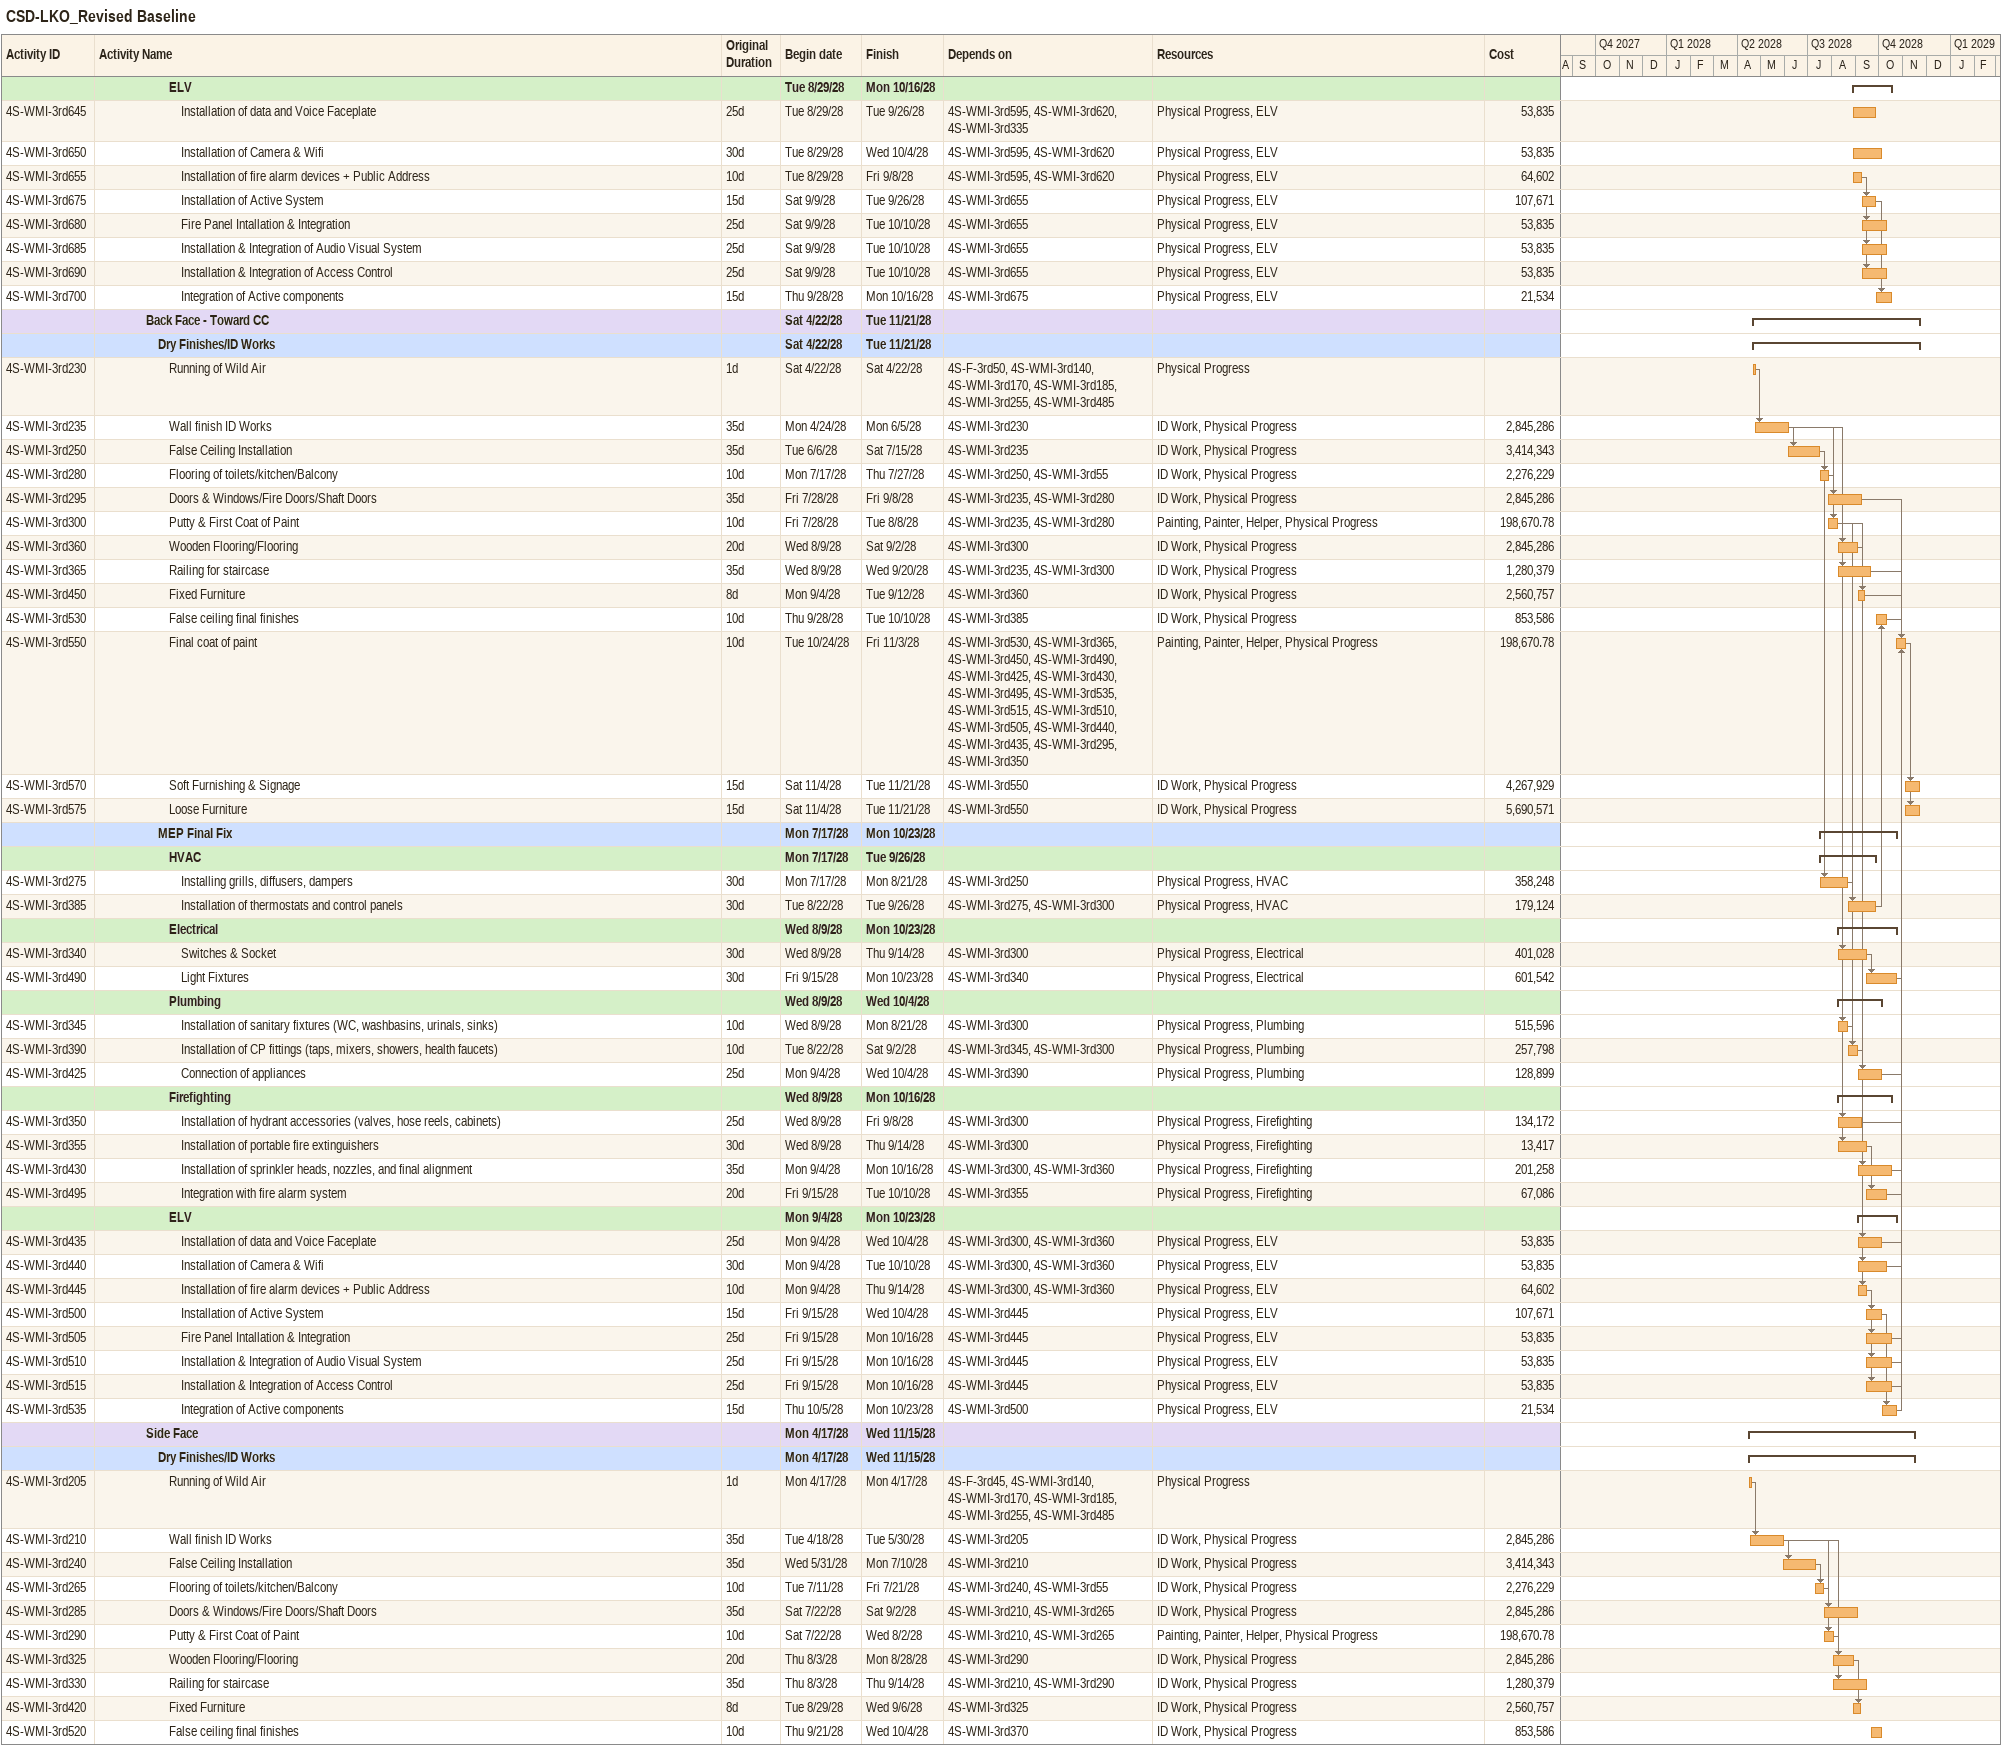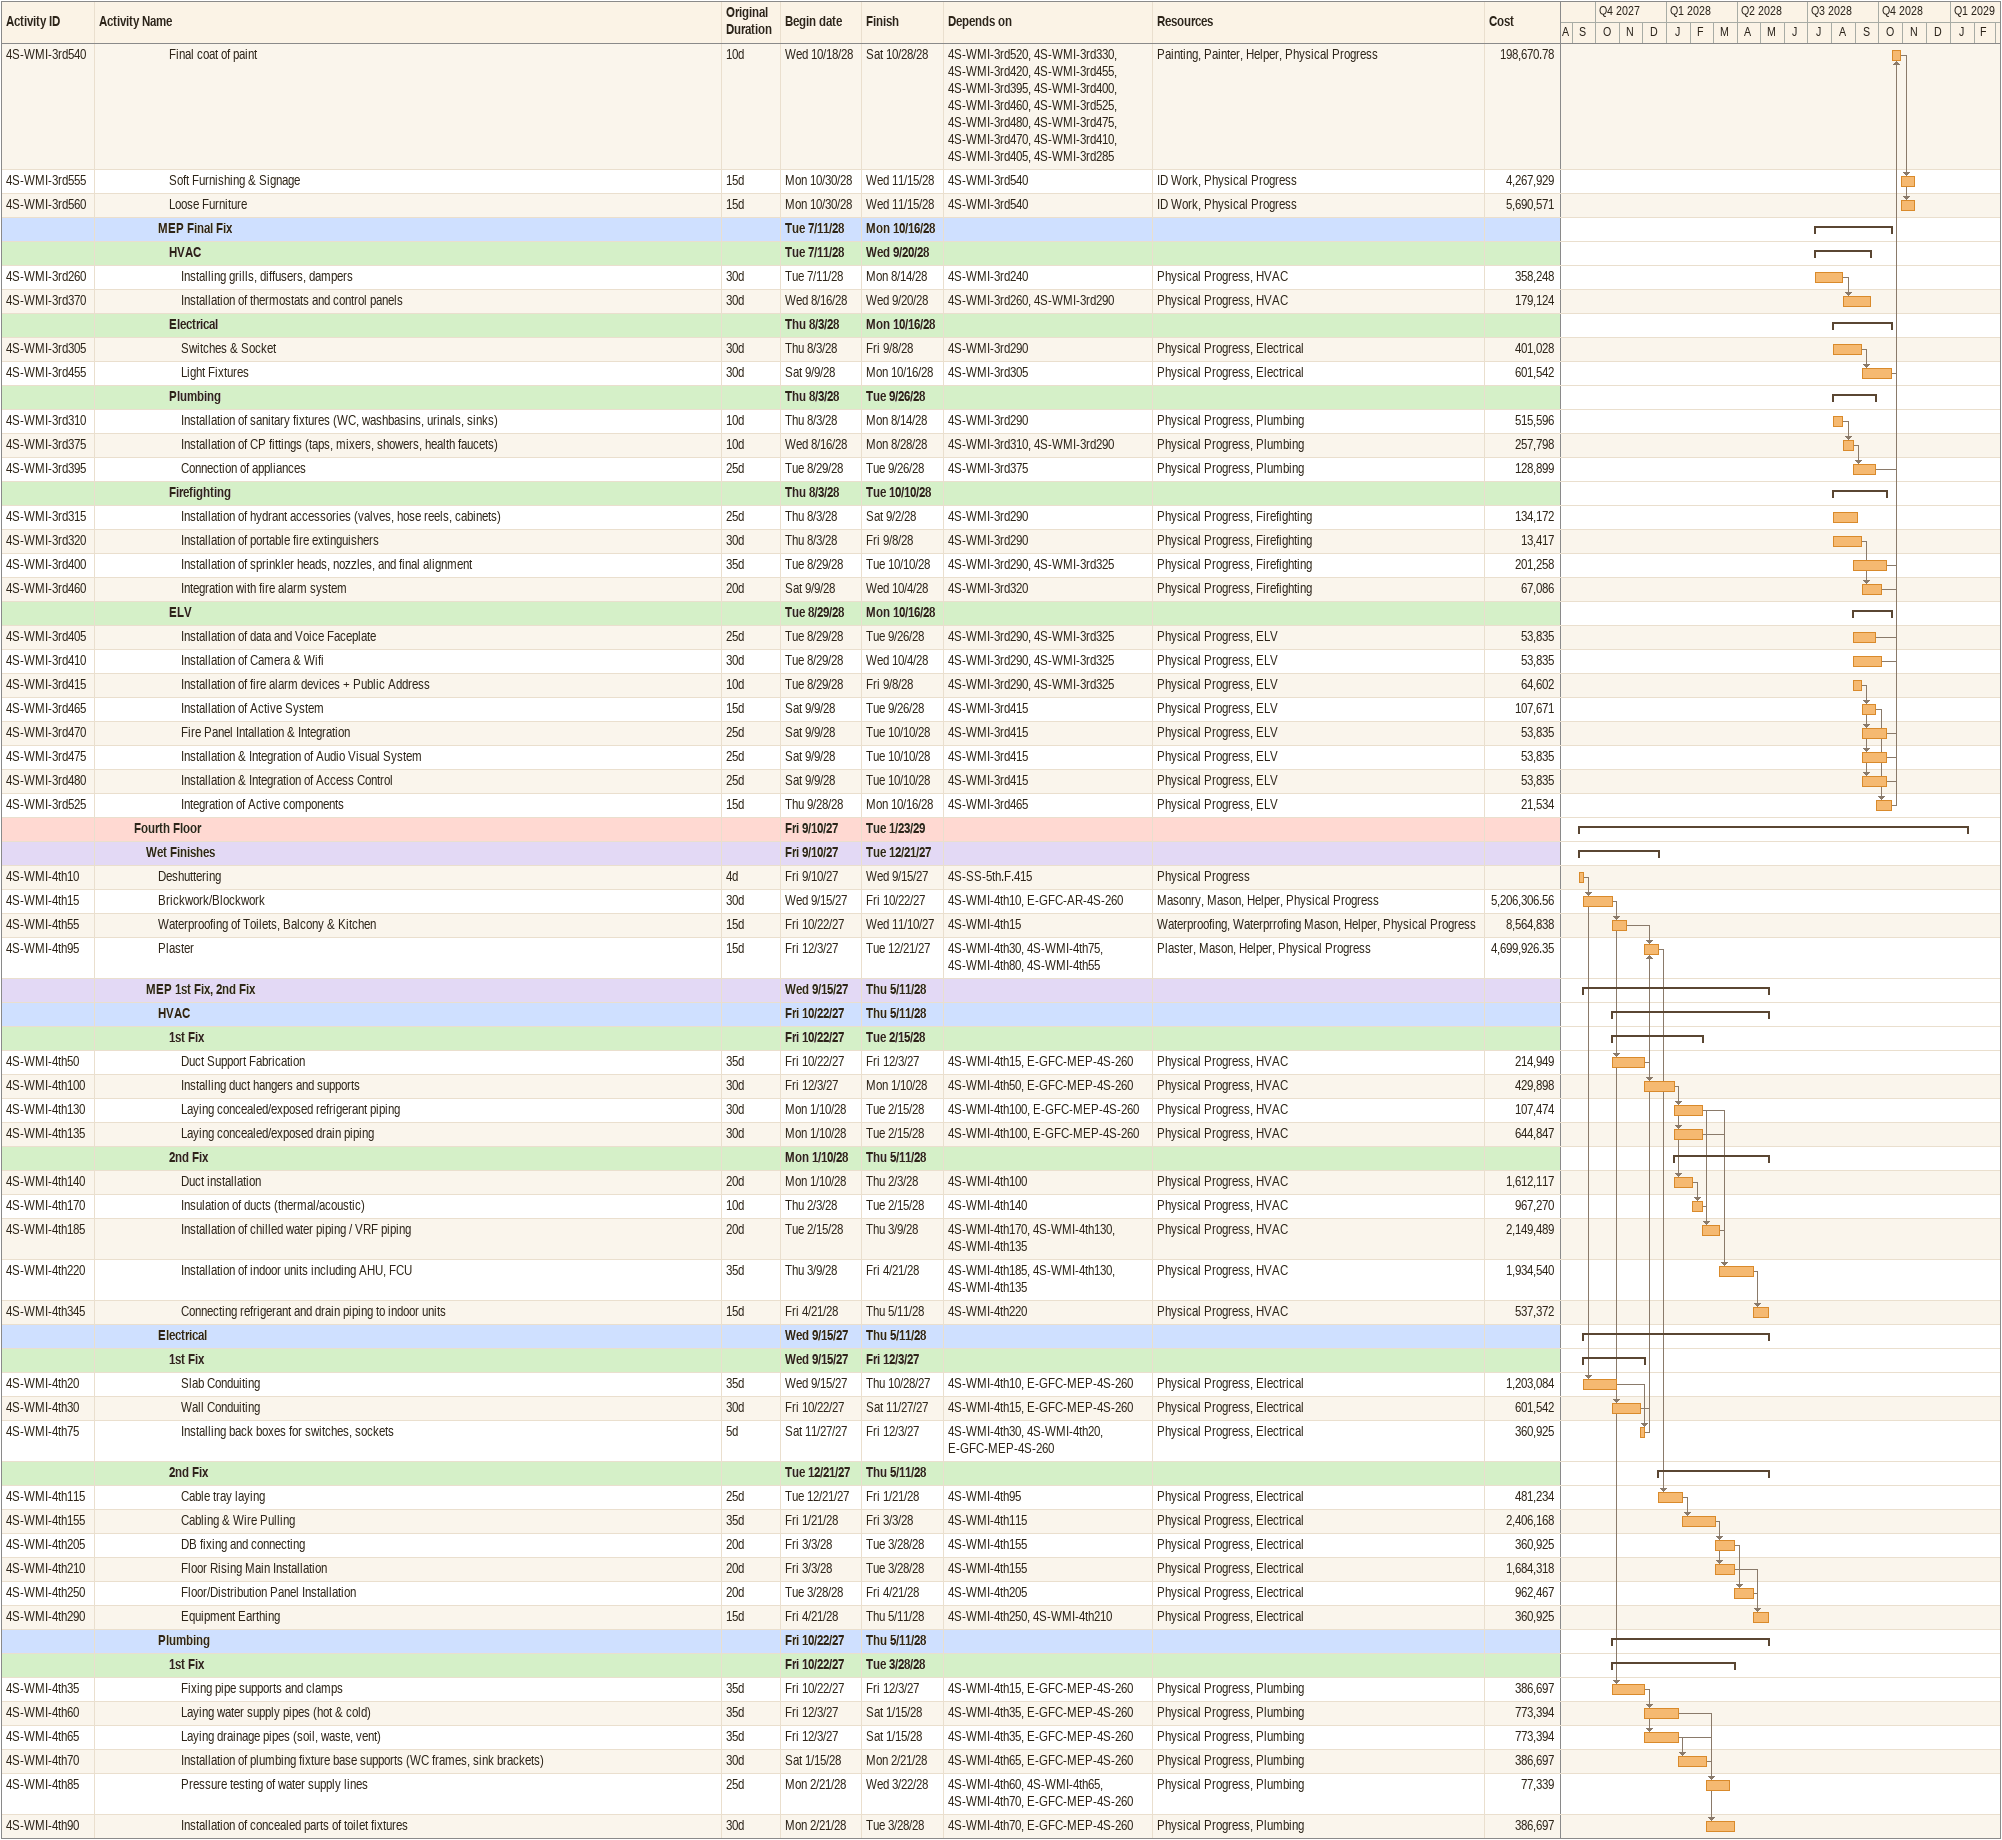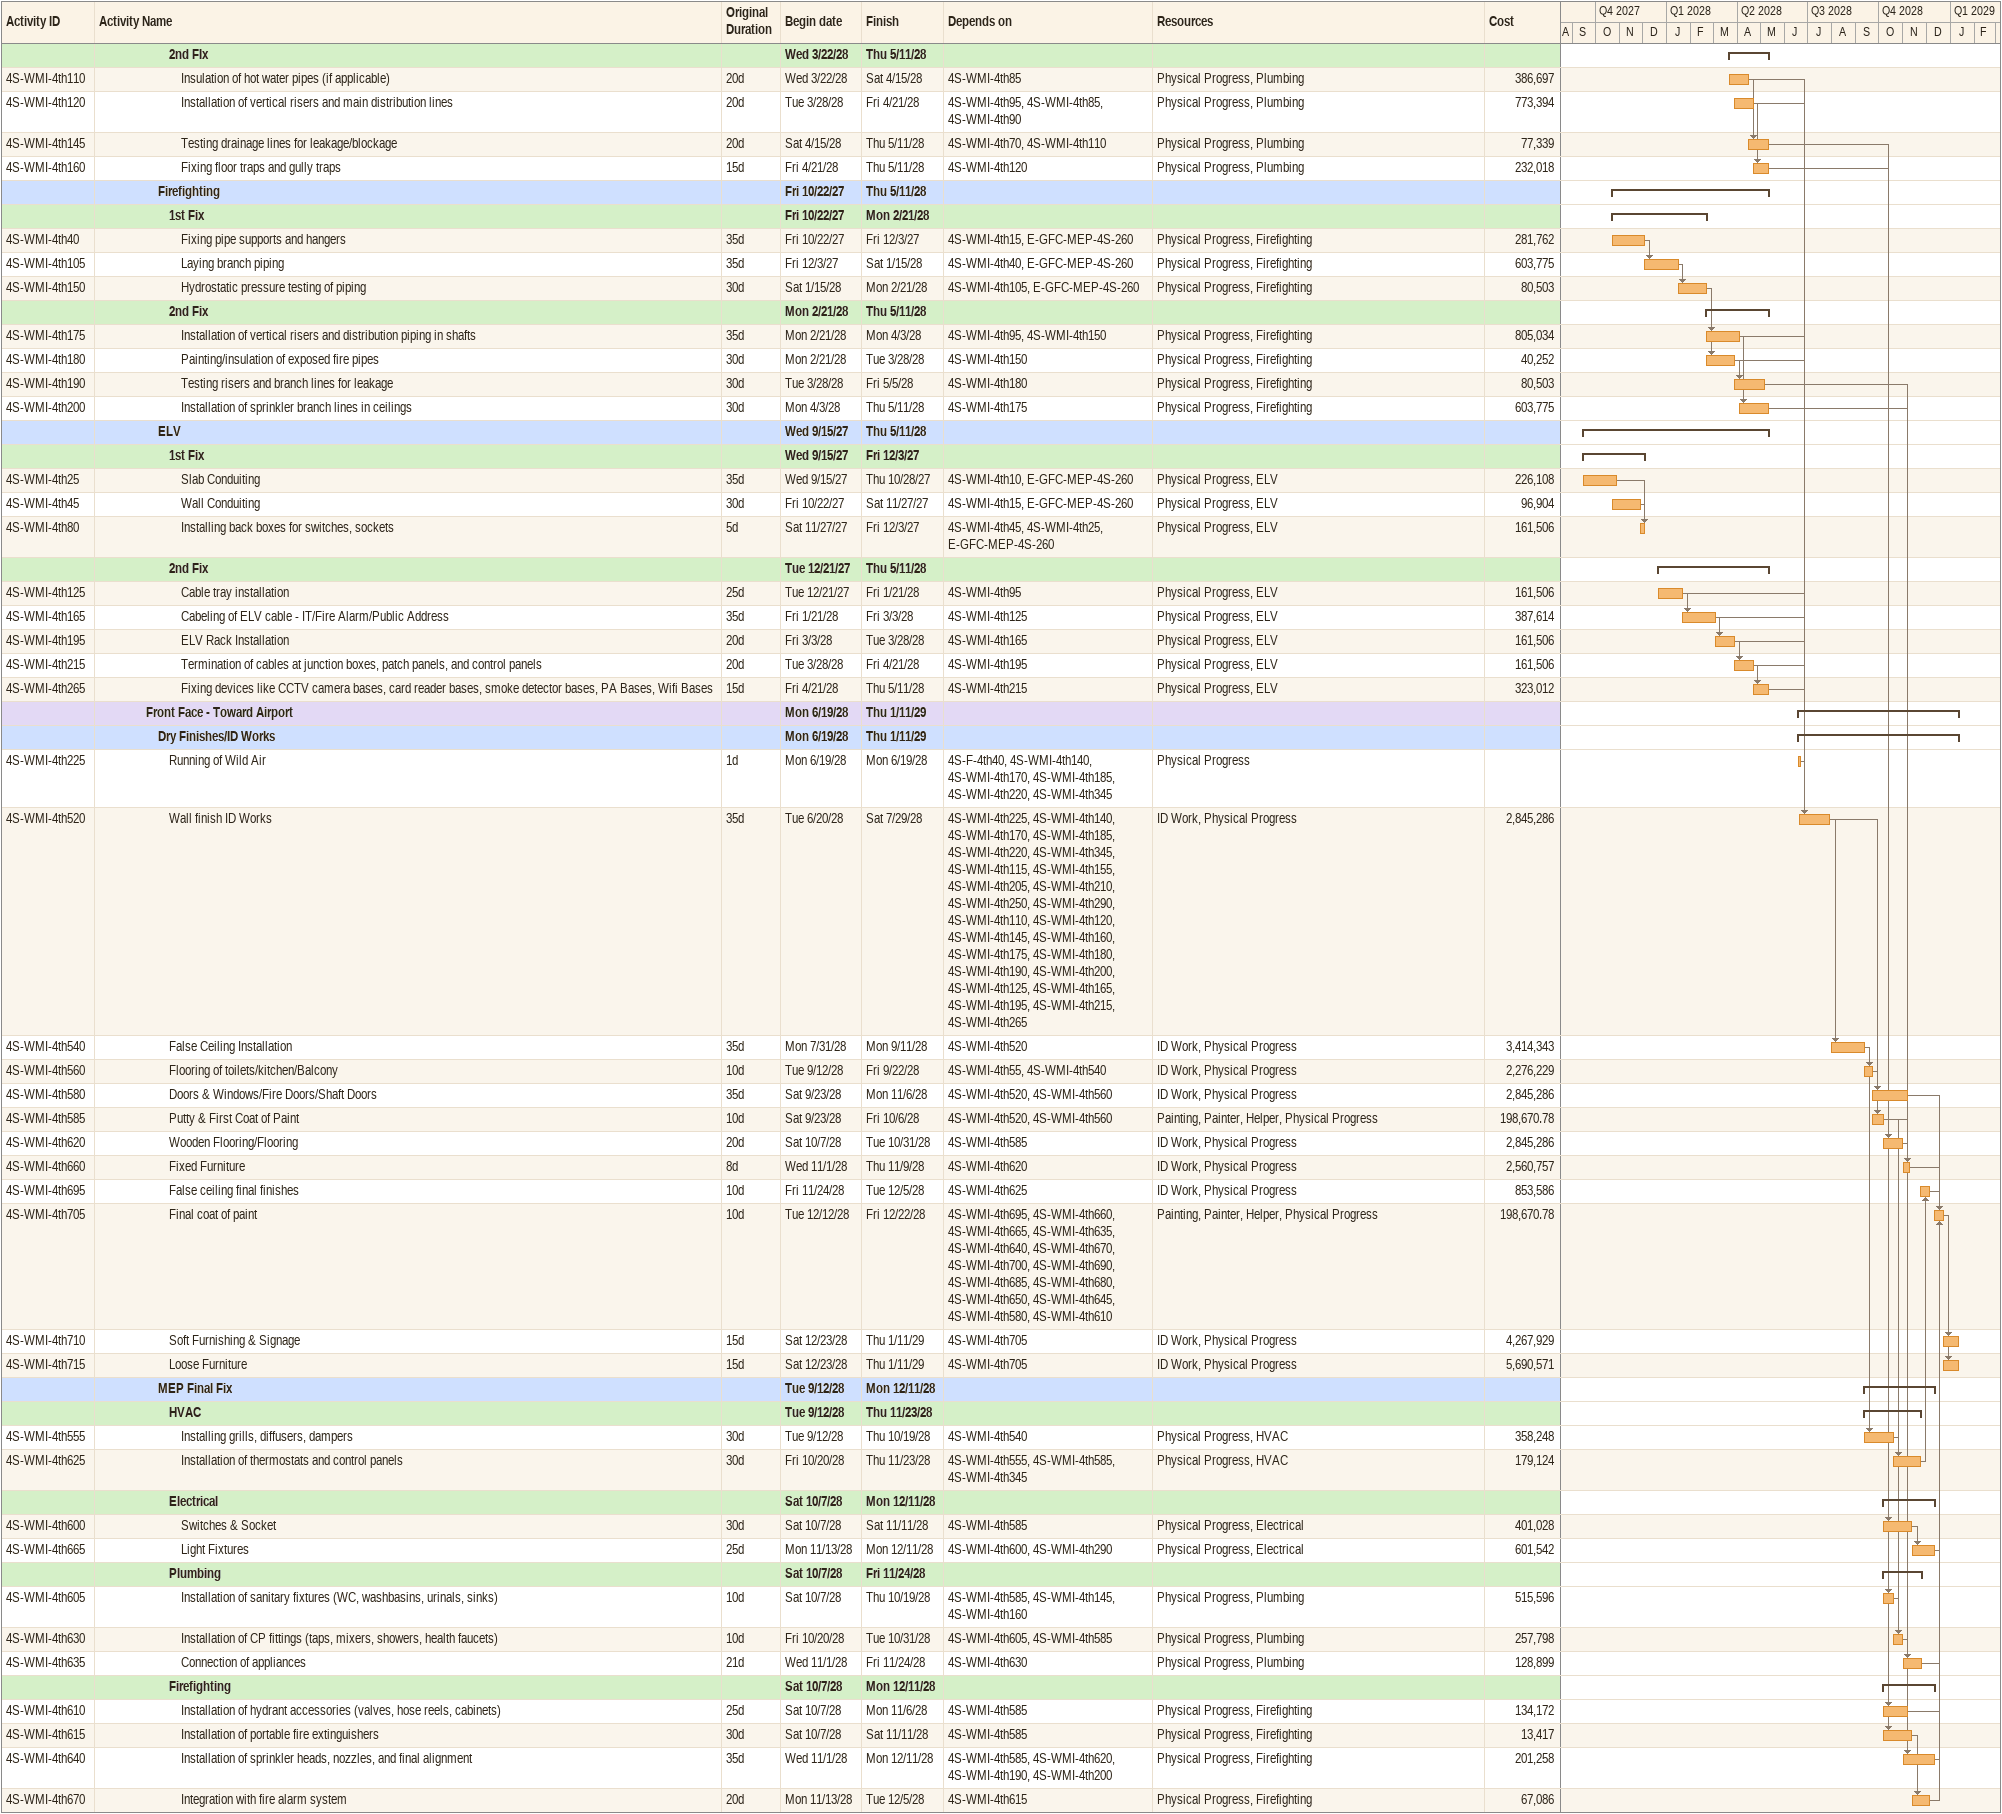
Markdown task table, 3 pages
CSD-LKO_Revised Baseline

| ID | Level | Task | Original duration | Start | Finish | Predecessors | Resources | Cost |
|---|---|---|---|---|---|---|---|---|
|  | 7 | **ELV** |  | 2028-08-29 | 2028-10-16 |  |  |  |
| 4S-WMI-3rd645 | 8 | Installation of data and Voice Faceplate | 25d | 2028-08-29 | 2028-09-26 | 4S-WMI-3rd595, 4S-WMI-3rd620, 4S-WMI-3rd335 | Physical Progress, ELV | 53835 |
| 4S-WMI-3rd650 | 8 | Installation of Camera & Wifi | 30d | 2028-08-29 | 2028-10-04 | 4S-WMI-3rd595, 4S-WMI-3rd620 | Physical Progress, ELV | 53835 |
| 4S-WMI-3rd655 | 8 | Installation of fire alarm devices + Public Address | 10d | 2028-08-29 | 2028-09-08 | 4S-WMI-3rd595, 4S-WMI-3rd620 | Physical Progress, ELV | 64602 |
| 4S-WMI-3rd675 | 8 | Installation of Active System | 15d | 2028-09-09 | 2028-09-26 | 4S-WMI-3rd655 | Physical Progress, ELV | 107671 |
| 4S-WMI-3rd680 | 8 | Fire Panel Intallation & Integration | 25d | 2028-09-09 | 2028-10-10 | 4S-WMI-3rd655 | Physical Progress, ELV | 53835 |
| 4S-WMI-3rd685 | 8 | Installation & Integration of Audio Visual System | 25d | 2028-09-09 | 2028-10-10 | 4S-WMI-3rd655 | Physical Progress, ELV | 53835 |
| 4S-WMI-3rd690 | 8 | Installation & Integration of Access Control | 25d | 2028-09-09 | 2028-10-10 | 4S-WMI-3rd655 | Physical Progress, ELV | 53835 |
| 4S-WMI-3rd700 | 8 | Integration of Active components | 15d | 2028-09-28 | 2028-10-16 | 4S-WMI-3rd675 | Physical Progress, ELV | 21534 |
|  | 5 | **Back Face - Toward CC** |  | 2028-04-22 | 2028-11-21 |  |  |  |
|  | 6 | **Dry Finishes/ID Works** |  | 2028-04-22 | 2028-11-21 |  |  |  |
| 4S-WMI-3rd230 | 7 | Running of Wild Air | 1d | 2028-04-22 | 2028-04-22 | 4S-F-3rd50, 4S-WMI-3rd140, 4S-WMI-3rd170, 4S-WMI-3rd185, 4S-WMI-3rd255, 4S-WMI-3rd485 | Physical Progress |  |
| 4S-WMI-3rd235 | 7 | Wall finish ID Works | 35d | 2028-04-24 | 2028-06-05 | 4S-WMI-3rd230 | ID Work, Physical Progress | 2845286 |
| 4S-WMI-3rd250 | 7 | False Ceiling Installation | 35d | 2028-06-06 | 2028-07-15 | 4S-WMI-3rd235 | ID Work, Physical Progress | 3414343 |
| 4S-WMI-3rd280 | 7 | Flooring of toilets/kitchen/Balcony | 10d | 2028-07-17 | 2028-07-27 | 4S-WMI-3rd250, 4S-WMI-3rd55 | ID Work, Physical Progress | 2276229 |
| 4S-WMI-3rd295 | 7 | Doors & Windows/Fire Doors/Shaft Doors | 35d | 2028-07-28 | 2028-09-08 | 4S-WMI-3rd235, 4S-WMI-3rd280 | ID Work, Physical Progress | 2845286 |
| 4S-WMI-3rd300 | 7 | Putty & First Coat of Paint | 10d | 2028-07-28 | 2028-08-08 | 4S-WMI-3rd235, 4S-WMI-3rd280 | Painting, Painter, Helper, Physical Progress | 198670.78 |
| 4S-WMI-3rd360 | 7 | Wooden Flooring/Flooring | 20d | 2028-08-09 | 2028-09-02 | 4S-WMI-3rd300 | ID Work, Physical Progress | 2845286 |
| 4S-WMI-3rd365 | 7 | Railing for staircase | 35d | 2028-08-09 | 2028-09-20 | 4S-WMI-3rd235, 4S-WMI-3rd300 | ID Work, Physical Progress | 1280379 |
| 4S-WMI-3rd450 | 7 | Fixed Furniture | 8d | 2028-09-04 | 2028-09-12 | 4S-WMI-3rd360 | ID Work, Physical Progress | 2560757 |
| 4S-WMI-3rd530 | 7 | False ceiling final finishes | 10d | 2028-09-28 | 2028-10-10 | 4S-WMI-3rd385 | ID Work, Physical Progress | 853586 |
| 4S-WMI-3rd550 | 7 | Final coat of paint | 10d | 2028-10-24 | 2028-11-03 | 4S-WMI-3rd530, 4S-WMI-3rd365, 4S-WMI-3rd450, 4S-WMI-3rd490, 4S-WMI-3rd425, 4S-WMI-3rd430, 4S-WMI-3rd495, 4S-WMI-3rd535, 4S-WMI-3rd515, 4S-WMI-3rd510, 4S-WMI-3rd505, 4S-WMI-3rd440, 4S-WMI-3rd435, 4S-WMI-3rd295, 4S-WMI-3rd350 | Painting, Painter, Helper, Physical Progress | 198670.78 |
| 4S-WMI-3rd570 | 7 | Soft Furnishing & Signage | 15d | 2028-11-04 | 2028-11-21 | 4S-WMI-3rd550 | ID Work, Physical Progress | 4267929 |
| 4S-WMI-3rd575 | 7 | Loose Furniture | 15d | 2028-11-04 | 2028-11-21 | 4S-WMI-3rd550 | ID Work, Physical Progress | 5690571 |
|  | 6 | **MEP Final Fix** |  | 2028-07-17 | 2028-10-23 |  |  |  |
|  | 7 | **HVAC** |  | 2028-07-17 | 2028-09-26 |  |  |  |
| 4S-WMI-3rd275 | 8 | Installing grills, diffusers, dampers | 30d | 2028-07-17 | 2028-08-21 | 4S-WMI-3rd250 | Physical Progress, HVAC | 358248 |
| 4S-WMI-3rd385 | 8 | Installation of thermostats and control panels | 30d | 2028-08-22 | 2028-09-26 | 4S-WMI-3rd275, 4S-WMI-3rd300 | Physical Progress, HVAC | 179124 |
|  | 7 | **Electrical** |  | 2028-08-09 | 2028-10-23 |  |  |  |
| 4S-WMI-3rd340 | 8 | Switches & Socket | 30d | 2028-08-09 | 2028-09-14 | 4S-WMI-3rd300 | Physical Progress, Electrical | 401028 |
| 4S-WMI-3rd490 | 8 | Light Fixtures | 30d | 2028-09-15 | 2028-10-23 | 4S-WMI-3rd340 | Physical Progress, Electrical | 601542 |
|  | 7 | **Plumbing** |  | 2028-08-09 | 2028-10-04 |  |  |  |
| 4S-WMI-3rd345 | 8 | Installation of sanitary fixtures (WC, washbasins, urinals, sinks) | 10d | 2028-08-09 | 2028-08-21 | 4S-WMI-3rd300 | Physical Progress, Plumbing | 515596 |
| 4S-WMI-3rd390 | 8 | Installation of CP fittings (taps, mixers, showers, health faucets) | 10d | 2028-08-22 | 2028-09-02 | 4S-WMI-3rd345, 4S-WMI-3rd300 | Physical Progress, Plumbing | 257798 |
| 4S-WMI-3rd425 | 8 | Connection of appliances | 25d | 2028-09-04 | 2028-10-04 | 4S-WMI-3rd390 | Physical Progress, Plumbing | 128899 |
|  | 7 | **Firefighting** |  | 2028-08-09 | 2028-10-16 |  |  |  |
| 4S-WMI-3rd350 | 8 | Installation of hydrant accessories (valves, hose reels, cabinets) | 25d | 2028-08-09 | 2028-09-08 | 4S-WMI-3rd300 | Physical Progress, Firefighting | 134172 |
| 4S-WMI-3rd355 | 8 | Installation of portable fire extinguishers | 30d | 2028-08-09 | 2028-09-14 | 4S-WMI-3rd300 | Physical Progress, Firefighting | 13417 |
| 4S-WMI-3rd430 | 8 | Installation of sprinkler heads, nozzles, and final alignment | 35d | 2028-09-04 | 2028-10-16 | 4S-WMI-3rd300, 4S-WMI-3rd360 | Physical Progress, Firefighting | 201258 |
| 4S-WMI-3rd495 | 8 | Integration with fire alarm system | 20d | 2028-09-15 | 2028-10-10 | 4S-WMI-3rd355 | Physical Progress, Firefighting | 67086 |
|  | 7 | **ELV** |  | 2028-09-04 | 2028-10-23 |  |  |  |
| 4S-WMI-3rd435 | 8 | Installation of data and Voice Faceplate | 25d | 2028-09-04 | 2028-10-04 | 4S-WMI-3rd300, 4S-WMI-3rd360 | Physical Progress, ELV | 53835 |
| 4S-WMI-3rd440 | 8 | Installation of Camera & Wifi | 30d | 2028-09-04 | 2028-10-10 | 4S-WMI-3rd300, 4S-WMI-3rd360 | Physical Progress, ELV | 53835 |
| 4S-WMI-3rd445 | 8 | Installation of fire alarm devices + Public Address | 10d | 2028-09-04 | 2028-09-14 | 4S-WMI-3rd300, 4S-WMI-3rd360 | Physical Progress, ELV | 64602 |
| 4S-WMI-3rd500 | 8 | Installation of Active System | 15d | 2028-09-15 | 2028-10-04 | 4S-WMI-3rd445 | Physical Progress, ELV | 107671 |
| 4S-WMI-3rd505 | 8 | Fire Panel Intallation & Integration | 25d | 2028-09-15 | 2028-10-16 | 4S-WMI-3rd445 | Physical Progress, ELV | 53835 |
| 4S-WMI-3rd510 | 8 | Installation & Integration of Audio Visual System | 25d | 2028-09-15 | 2028-10-16 | 4S-WMI-3rd445 | Physical Progress, ELV | 53835 |
| 4S-WMI-3rd515 | 8 | Installation & Integration of Access Control | 25d | 2028-09-15 | 2028-10-16 | 4S-WMI-3rd445 | Physical Progress, ELV | 53835 |
| 4S-WMI-3rd535 | 8 | Integration of Active components | 15d | 2028-10-05 | 2028-10-23 | 4S-WMI-3rd500 | Physical Progress, ELV | 21534 |
|  | 5 | **Side Face** |  | 2028-04-17 | 2028-11-15 |  |  |  |
|  | 6 | **Dry Finishes/ID Works** |  | 2028-04-17 | 2028-11-15 |  |  |  |
| 4S-WMI-3rd205 | 7 | Running of Wild Air | 1d | 2028-04-17 | 2028-04-17 | 4S-F-3rd45, 4S-WMI-3rd140, 4S-WMI-3rd170, 4S-WMI-3rd185, 4S-WMI-3rd255, 4S-WMI-3rd485 | Physical Progress |  |
| 4S-WMI-3rd210 | 7 | Wall finish ID Works | 35d | 2028-04-18 | 2028-05-30 | 4S-WMI-3rd205 | ID Work, Physical Progress | 2845286 |
| 4S-WMI-3rd240 | 7 | False Ceiling Installation | 35d | 2028-05-31 | 2028-07-10 | 4S-WMI-3rd210 | ID Work, Physical Progress | 3414343 |
| 4S-WMI-3rd265 | 7 | Flooring of toilets/kitchen/Balcony | 10d | 2028-07-11 | 2028-07-21 | 4S-WMI-3rd240, 4S-WMI-3rd55 | ID Work, Physical Progress | 2276229 |
| 4S-WMI-3rd285 | 7 | Doors & Windows/Fire Doors/Shaft Doors | 35d | 2028-07-22 | 2028-09-02 | 4S-WMI-3rd210, 4S-WMI-3rd265 | ID Work, Physical Progress | 2845286 |
| 4S-WMI-3rd290 | 7 | Putty & First Coat of Paint | 10d | 2028-07-22 | 2028-08-02 | 4S-WMI-3rd210, 4S-WMI-3rd265 | Painting, Painter, Helper, Physical Progress | 198670.78 |
| 4S-WMI-3rd325 | 7 | Wooden Flooring/Flooring | 20d | 2028-08-03 | 2028-08-28 | 4S-WMI-3rd290 | ID Work, Physical Progress | 2845286 |
| 4S-WMI-3rd330 | 7 | Railing for staircase | 35d | 2028-08-03 | 2028-09-14 | 4S-WMI-3rd210, 4S-WMI-3rd290 | ID Work, Physical Progress | 1280379 |
| 4S-WMI-3rd420 | 7 | Fixed Furniture | 8d | 2028-08-29 | 2028-09-06 | 4S-WMI-3rd325 | ID Work, Physical Progress | 2560757 |
| 4S-WMI-3rd520 | 7 | False ceiling final finishes | 10d | 2028-09-21 | 2028-10-04 | 4S-WMI-3rd370 | ID Work, Physical Progress | 853586 |
| 4S-WMI-3rd540 | 7 | Final coat of paint | 10d | 2028-10-18 | 2028-10-28 | 4S-WMI-3rd520, 4S-WMI-3rd330, 4S-WMI-3rd420, 4S-WMI-3rd455, 4S-WMI-3rd395, 4S-WMI-3rd400, 4S-WMI-3rd460, 4S-WMI-3rd525, 4S-WMI-3rd480, 4S-WMI-3rd475, 4S-WMI-3rd470, 4S-WMI-3rd410, 4S-WMI-3rd405, 4S-WMI-3rd285 | Painting, Painter, Helper, Physical Progress | 198670.78 |
| 4S-WMI-3rd555 | 7 | Soft Furnishing & Signage | 15d | 2028-10-30 | 2028-11-15 | 4S-WMI-3rd540 | ID Work, Physical Progress | 4267929 |
| 4S-WMI-3rd560 | 7 | Loose Furniture | 15d | 2028-10-30 | 2028-11-15 | 4S-WMI-3rd540 | ID Work, Physical Progress | 5690571 |
|  | 6 | **MEP Final Fix** |  | 2028-07-11 | 2028-10-16 |  |  |  |
|  | 7 | **HVAC** |  | 2028-07-11 | 2028-09-20 |  |  |  |
| 4S-WMI-3rd260 | 8 | Installing grills, diffusers, dampers | 30d | 2028-07-11 | 2028-08-14 | 4S-WMI-3rd240 | Physical Progress, HVAC | 358248 |
| 4S-WMI-3rd370 | 8 | Installation of thermostats and control panels | 30d | 2028-08-16 | 2028-09-20 | 4S-WMI-3rd260, 4S-WMI-3rd290 | Physical Progress, HVAC | 179124 |
|  | 7 | **Electrical** |  | 2028-08-03 | 2028-10-16 |  |  |  |
| 4S-WMI-3rd305 | 8 | Switches & Socket | 30d | 2028-08-03 | 2028-09-08 | 4S-WMI-3rd290 | Physical Progress, Electrical | 401028 |
| 4S-WMI-3rd455 | 8 | Light Fixtures | 30d | 2028-09-09 | 2028-10-16 | 4S-WMI-3rd305 | Physical Progress, Electrical | 601542 |
|  | 7 | **Plumbing** |  | 2028-08-03 | 2028-09-26 |  |  |  |
| 4S-WMI-3rd310 | 8 | Installation of sanitary fixtures (WC, washbasins, urinals, sinks) | 10d | 2028-08-03 | 2028-08-14 | 4S-WMI-3rd290 | Physical Progress, Plumbing | 515596 |
| 4S-WMI-3rd375 | 8 | Installation of CP fittings (taps, mixers, showers, health faucets) | 10d | 2028-08-16 | 2028-08-28 | 4S-WMI-3rd310, 4S-WMI-3rd290 | Physical Progress, Plumbing | 257798 |
| 4S-WMI-3rd395 | 8 | Connection of appliances | 25d | 2028-08-29 | 2028-09-26 | 4S-WMI-3rd375 | Physical Progress, Plumbing | 128899 |
|  | 7 | **Firefighting** |  | 2028-08-03 | 2028-10-10 |  |  |  |
| 4S-WMI-3rd315 | 8 | Installation of hydrant accessories (valves, hose reels, cabinets) | 25d | 2028-08-03 | 2028-09-02 | 4S-WMI-3rd290 | Physical Progress, Firefighting | 134172 |
| 4S-WMI-3rd320 | 8 | Installation of portable fire extinguishers | 30d | 2028-08-03 | 2028-09-08 | 4S-WMI-3rd290 | Physical Progress, Firefighting | 13417 |
| 4S-WMI-3rd400 | 8 | Installation of sprinkler heads, nozzles, and final alignment | 35d | 2028-08-29 | 2028-10-10 | 4S-WMI-3rd290, 4S-WMI-3rd325 | Physical Progress, Firefighting | 201258 |
| 4S-WMI-3rd460 | 8 | Integration with fire alarm system | 20d | 2028-09-09 | 2028-10-04 | 4S-WMI-3rd320 | Physical Progress, Firefighting | 67086 |
|  | 7 | **ELV** |  | 2028-08-29 | 2028-10-16 |  |  |  |
| 4S-WMI-3rd405 | 8 | Installation of data and Voice Faceplate | 25d | 2028-08-29 | 2028-09-26 | 4S-WMI-3rd290, 4S-WMI-3rd325 | Physical Progress, ELV | 53835 |
| 4S-WMI-3rd410 | 8 | Installation of Camera & Wifi | 30d | 2028-08-29 | 2028-10-04 | 4S-WMI-3rd290, 4S-WMI-3rd325 | Physical Progress, ELV | 53835 |
| 4S-WMI-3rd415 | 8 | Installation of fire alarm devices + Public Address | 10d | 2028-08-29 | 2028-09-08 | 4S-WMI-3rd290, 4S-WMI-3rd325 | Physical Progress, ELV | 64602 |
| 4S-WMI-3rd465 | 8 | Installation of Active System | 15d | 2028-09-09 | 2028-09-26 | 4S-WMI-3rd415 | Physical Progress, ELV | 107671 |
| 4S-WMI-3rd470 | 8 | Fire Panel Intallation & Integration | 25d | 2028-09-09 | 2028-10-10 | 4S-WMI-3rd415 | Physical Progress, ELV | 53835 |
| 4S-WMI-3rd475 | 8 | Installation & Integration of Audio Visual System | 25d | 2028-09-09 | 2028-10-10 | 4S-WMI-3rd415 | Physical Progress, ELV | 53835 |
| 4S-WMI-3rd480 | 8 | Installation & Integration of Access Control | 25d | 2028-09-09 | 2028-10-10 | 4S-WMI-3rd415 | Physical Progress, ELV | 53835 |
| 4S-WMI-3rd525 | 8 | Integration of Active components | 15d | 2028-09-28 | 2028-10-16 | 4S-WMI-3rd465 | Physical Progress, ELV | 21534 |
|  | 4 | **Fourth Floor** |  | 2027-09-10 | 2029-01-23 |  |  |  |
|  | 5 | **Wet Finishes** |  | 2027-09-10 | 2027-12-21 |  |  |  |
| 4S-WMI-4th10 | 6 | Deshuttering | 4d | 2027-09-10 | 2027-09-15 | 4S-SS-5th.F.415 | Physical Progress |  |
| 4S-WMI-4th15 | 6 | Brickwork/Blockwork | 30d | 2027-09-15 | 2027-10-22 | 4S-WMI-4th10, E-GFC-AR-4S-260 | Masonry, Mason, Helper, Physical Progress | 5206306.56 |
| 4S-WMI-4th55 | 6 | Waterproofing of Toilets, Balcony & Kitchen | 15d | 2027-10-22 | 2027-11-10 | 4S-WMI-4th15 | Waterproofing, Waterprrofing Mason, Helper, Physical Progress | 8564838 |
| 4S-WMI-4th95 | 6 | Plaster | 15d | 2027-12-03 | 2027-12-21 | 4S-WMI-4th30, 4S-WMI-4th75, 4S-WMI-4th80, 4S-WMI-4th55 | Plaster, Mason, Helper, Physical Progress | 4699926.35 |
|  | 5 | **MEP 1st Fix, 2nd Fix** |  | 2027-09-15 | 2028-05-11 |  |  |  |
|  | 6 | **HVAC** |  | 2027-10-22 | 2028-05-11 |  |  |  |
|  | 7 | **1st Fix** |  | 2027-10-22 | 2028-02-15 |  |  |  |
| 4S-WMI-4th50 | 8 | Duct Support Fabrication | 35d | 2027-10-22 | 2027-12-03 | 4S-WMI-4th15, E-GFC-MEP-4S-260 | Physical Progress, HVAC | 214949 |
| 4S-WMI-4th100 | 8 | Installing duct hangers and supports | 30d | 2027-12-03 | 2028-01-10 | 4S-WMI-4th50, E-GFC-MEP-4S-260 | Physical Progress, HVAC | 429898 |
| 4S-WMI-4th130 | 8 | Laying concealed/exposed refrigerant piping | 30d | 2028-01-10 | 2028-02-15 | 4S-WMI-4th100, E-GFC-MEP-4S-260 | Physical Progress, HVAC | 107474 |
| 4S-WMI-4th135 | 8 | Laying concealed/exposed drain piping | 30d | 2028-01-10 | 2028-02-15 | 4S-WMI-4th100, E-GFC-MEP-4S-260 | Physical Progress, HVAC | 644847 |
|  | 7 | **2nd Fix** |  | 2028-01-10 | 2028-05-11 |  |  |  |
| 4S-WMI-4th140 | 8 | Duct installation | 20d | 2028-01-10 | 2028-02-03 | 4S-WMI-4th100 | Physical Progress, HVAC | 1612117 |
| 4S-WMI-4th170 | 8 | Insulation of ducts (thermal/acoustic) | 10d | 2028-02-03 | 2028-02-15 | 4S-WMI-4th140 | Physical Progress, HVAC | 967270 |
| 4S-WMI-4th185 | 8 | Installation of chilled water piping / VRF piping | 20d | 2028-02-15 | 2028-03-09 | 4S-WMI-4th170, 4S-WMI-4th130, 4S-WMI-4th135 | Physical Progress, HVAC | 2149489 |
| 4S-WMI-4th220 | 8 | Installation of indoor units including AHU, FCU | 35d | 2028-03-09 | 2028-04-21 | 4S-WMI-4th185, 4S-WMI-4th130, 4S-WMI-4th135 | Physical Progress, HVAC | 1934540 |
| 4S-WMI-4th345 | 8 | Connecting refrigerant and drain piping to indoor units | 15d | 2028-04-21 | 2028-05-11 | 4S-WMI-4th220 | Physical Progress, HVAC | 537372 |
|  | 6 | **Electrical** |  | 2027-09-15 | 2028-05-11 |  |  |  |
|  | 7 | **1st Fix** |  | 2027-09-15 | 2027-12-03 |  |  |  |
| 4S-WMI-4th20 | 8 | Slab Conduiting | 35d | 2027-09-15 | 2027-10-28 | 4S-WMI-4th10, E-GFC-MEP-4S-260 | Physical Progress, Electrical | 1203084 |
| 4S-WMI-4th30 | 8 | Wall Conduiting | 30d | 2027-10-22 | 2027-11-27 | 4S-WMI-4th15, E-GFC-MEP-4S-260 | Physical Progress, Electrical | 601542 |
| 4S-WMI-4th75 | 8 | Installing back boxes for switches, sockets | 5d | 2027-11-27 | 2027-12-03 | 4S-WMI-4th30, 4S-WMI-4th20, E-GFC-MEP-4S-260 | Physical Progress, Electrical | 360925 |
|  | 7 | **2nd Fix** |  | 2027-12-21 | 2028-05-11 |  |  |  |
| 4S-WMI-4th115 | 8 | Cable tray laying | 25d | 2027-12-21 | 2028-01-21 | 4S-WMI-4th95 | Physical Progress, Electrical | 481234 |
| 4S-WMI-4th155 | 8 | Cabling & Wire Pulling | 35d | 2028-01-21 | 2028-03-03 | 4S-WMI-4th115 | Physical Progress, Electrical | 2406168 |
| 4S-WMI-4th205 | 8 | DB fixing and connecting | 20d | 2028-03-03 | 2028-03-28 | 4S-WMI-4th155 | Physical Progress, Electrical | 360925 |
| 4S-WMI-4th210 | 8 | Floor Rising Main Installation | 20d | 2028-03-03 | 2028-03-28 | 4S-WMI-4th155 | Physical Progress, Electrical | 1684318 |
| 4S-WMI-4th250 | 8 | Floor/Distribution Panel Installation | 20d | 2028-03-28 | 2028-04-21 | 4S-WMI-4th205 | Physical Progress, Electrical | 962467 |
| 4S-WMI-4th290 | 8 | Equipment Earthing | 15d | 2028-04-21 | 2028-05-11 | 4S-WMI-4th250, 4S-WMI-4th210 | Physical Progress, Electrical | 360925 |
|  | 6 | **Plumbing** |  | 2027-10-22 | 2028-05-11 |  |  |  |
|  | 7 | **1st Fix** |  | 2027-10-22 | 2028-03-28 |  |  |  |
| 4S-WMI-4th35 | 8 | Fixing pipe supports and clamps | 35d | 2027-10-22 | 2027-12-03 | 4S-WMI-4th15, E-GFC-MEP-4S-260 | Physical Progress, Plumbing | 386697 |
| 4S-WMI-4th60 | 8 | Laying water supply pipes (hot & cold) | 35d | 2027-12-03 | 2028-01-15 | 4S-WMI-4th35, E-GFC-MEP-4S-260 | Physical Progress, Plumbing | 773394 |
| 4S-WMI-4th65 | 8 | Laying drainage pipes (soil, waste, vent) | 35d | 2027-12-03 | 2028-01-15 | 4S-WMI-4th35, E-GFC-MEP-4S-260 | Physical Progress, Plumbing | 773394 |
| 4S-WMI-4th70 | 8 | Installation of plumbing fixture base supports (WC frames, sink brackets) | 30d | 2028-01-15 | 2028-02-21 | 4S-WMI-4th65, E-GFC-MEP-4S-260 | Physical Progress, Plumbing | 386697 |
| 4S-WMI-4th85 | 8 | Pressure testing of water supply lines | 25d | 2028-02-21 | 2028-03-22 | 4S-WMI-4th60, 4S-WMI-4th65, 4S-WMI-4th70, E-GFC-MEP-4S-260 | Physical Progress, Plumbing | 77339 |
| 4S-WMI-4th90 | 8 | Installation of concealed parts of toilet fixtures | 30d | 2028-02-21 | 2028-03-28 | 4S-WMI-4th70, E-GFC-MEP-4S-260 | Physical Progress, Plumbing | 386697 |
|  | 7 | **2nd FIx** |  | 2028-03-22 | 2028-05-11 |  |  |  |
| 4S-WMI-4th110 | 8 | Insulation of hot water pipes (if applicable) | 20d | 2028-03-22 | 2028-04-15 | 4S-WMI-4th85 | Physical Progress, Plumbing | 386697 |
| 4S-WMI-4th120 | 8 | Installation of vertical risers and main distribution lines | 20d | 2028-03-28 | 2028-04-21 | 4S-WMI-4th95, 4S-WMI-4th85, 4S-WMI-4th90 | Physical Progress, Plumbing | 773394 |
| 4S-WMI-4th145 | 8 | Testing drainage lines for leakage/blockage | 20d | 2028-04-15 | 2028-05-11 | 4S-WMI-4th70, 4S-WMI-4th110 | Physical Progress, Plumbing | 77339 |
| 4S-WMI-4th160 | 8 | Fixing floor traps and gully traps | 15d | 2028-04-21 | 2028-05-11 | 4S-WMI-4th120 | Physical Progress, Plumbing | 232018 |
|  | 6 | **Firefighting** |  | 2027-10-22 | 2028-05-11 |  |  |  |
|  | 7 | **1st Fix** |  | 2027-10-22 | 2028-02-21 |  |  |  |
| 4S-WMI-4th40 | 8 | Fixing pipe supports and hangers | 35d | 2027-10-22 | 2027-12-03 | 4S-WMI-4th15, E-GFC-MEP-4S-260 | Physical Progress, Firefighting | 281762 |
| 4S-WMI-4th105 | 8 | Laying branch piping | 35d | 2027-12-03 | 2028-01-15 | 4S-WMI-4th40, E-GFC-MEP-4S-260 | Physical Progress, Firefighting | 603775 |
| 4S-WMI-4th150 | 8 | Hydrostatic pressure testing of piping | 30d | 2028-01-15 | 2028-02-21 | 4S-WMI-4th105, E-GFC-MEP-4S-260 | Physical Progress, Firefighting | 80503 |
|  | 7 | **2nd Fix** |  | 2028-02-21 | 2028-05-11 |  |  |  |
| 4S-WMI-4th175 | 8 | Installation of vertical risers and distribution piping in shafts | 35d | 2028-02-21 | 2028-04-03 | 4S-WMI-4th95, 4S-WMI-4th150 | Physical Progress, Firefighting | 805034 |
| 4S-WMI-4th180 | 8 | Painting/insulation of exposed fire pipes | 30d | 2028-02-21 | 2028-03-28 | 4S-WMI-4th150 | Physical Progress, Firefighting | 40252 |
| 4S-WMI-4th190 | 8 | Testing risers and branch lines for leakage | 30d | 2028-03-28 | 2028-05-05 | 4S-WMI-4th180 | Physical Progress, Firefighting | 80503 |
| 4S-WMI-4th200 | 8 | Installation of sprinkler branch lines in ceilings | 30d | 2028-04-03 | 2028-05-11 | 4S-WMI-4th175 | Physical Progress, Firefighting | 603775 |
|  | 6 | **ELV** |  | 2027-09-15 | 2028-05-11 |  |  |  |
|  | 7 | **1st Fix** |  | 2027-09-15 | 2027-12-03 |  |  |  |
| 4S-WMI-4th25 | 8 | Slab Conduiting | 35d | 2027-09-15 | 2027-10-28 | 4S-WMI-4th10, E-GFC-MEP-4S-260 | Physical Progress, ELV | 226108 |
| 4S-WMI-4th45 | 8 | Wall Conduiting | 30d | 2027-10-22 | 2027-11-27 | 4S-WMI-4th15, E-GFC-MEP-4S-260 | Physical Progress, ELV | 96904 |
| 4S-WMI-4th80 | 8 | Installing back boxes for switches, sockets | 5d | 2027-11-27 | 2027-12-03 | 4S-WMI-4th45, 4S-WMI-4th25, E-GFC-MEP-4S-260 | Physical Progress, ELV | 161506 |
|  | 7 | **2nd Fix** |  | 2027-12-21 | 2028-05-11 |  |  |  |
| 4S-WMI-4th125 | 8 | Cable tray installation | 25d | 2027-12-21 | 2028-01-21 | 4S-WMI-4th95 | Physical Progress, ELV | 161506 |
| 4S-WMI-4th165 | 8 | Cabeling of ELV cable - IT/Fire Alarm/Public Address | 35d | 2028-01-21 | 2028-03-03 | 4S-WMI-4th125 | Physical Progress, ELV | 387614 |
| 4S-WMI-4th195 | 8 | ELV Rack Installation | 20d | 2028-03-03 | 2028-03-28 | 4S-WMI-4th165 | Physical Progress, ELV | 161506 |
| 4S-WMI-4th215 | 8 | Termination of cables at junction boxes, patch panels, and control panels | 20d | 2028-03-28 | 2028-04-21 | 4S-WMI-4th195 | Physical Progress, ELV | 161506 |
| 4S-WMI-4th265 | 8 | Fixing devices like CCTV camera bases, card reader bases, smoke detector bases, PA Bases, Wifi Bases | 15d | 2028-04-21 | 2028-05-11 | 4S-WMI-4th215 | Physical Progress, ELV | 323012 |
|  | 5 | **Front Face - Toward Airport** |  | 2028-06-19 | 2029-01-11 |  |  |  |
|  | 6 | **Dry Finishes/ID Works** |  | 2028-06-19 | 2029-01-11 |  |  |  |
| 4S-WMI-4th225 | 7 | Running of Wild Air | 1d | 2028-06-19 | 2028-06-19 | 4S-F-4th40, 4S-WMI-4th140, 4S-WMI-4th170, 4S-WMI-4th185, 4S-WMI-4th220, 4S-WMI-4th345 | Physical Progress |  |
| 4S-WMI-4th520 | 7 | Wall finish ID Works | 35d | 2028-06-20 | 2028-07-29 | 4S-WMI-4th225, 4S-WMI-4th140, 4S-WMI-4th170, 4S-WMI-4th185, 4S-WMI-4th220, 4S-WMI-4th345, 4S-WMI-4th115, 4S-WMI-4th155, 4S-WMI-4th205, 4S-WMI-4th210, 4S-WMI-4th250, 4S-WMI-4th290, 4S-WMI-4th110, 4S-WMI-4th120, 4S-WMI-4th145, 4S-WMI-4th160, 4S-WMI-4th175, 4S-WMI-4th180, 4S-WMI-4th190, 4S-WMI-4th200, 4S-WMI-4th125, 4S-WMI-4th165, 4S-WMI-4th195, 4S-WMI-4th215, 4S-WMI-4th265 | ID Work, Physical Progress | 2845286 |
| 4S-WMI-4th540 | 7 | False Ceiling Installation | 35d | 2028-07-31 | 2028-09-11 | 4S-WMI-4th520 | ID Work, Physical Progress | 3414343 |
| 4S-WMI-4th560 | 7 | Flooring of toilets/kitchen/Balcony | 10d | 2028-09-12 | 2028-09-22 | 4S-WMI-4th55, 4S-WMI-4th540 | ID Work, Physical Progress | 2276229 |
| 4S-WMI-4th580 | 7 | Doors & Windows/Fire Doors/Shaft Doors | 35d | 2028-09-23 | 2028-11-06 | 4S-WMI-4th520, 4S-WMI-4th560 | ID Work, Physical Progress | 2845286 |
| 4S-WMI-4th585 | 7 | Putty & First Coat of Paint | 10d | 2028-09-23 | 2028-10-06 | 4S-WMI-4th520, 4S-WMI-4th560 | Painting, Painter, Helper, Physical Progress | 198670.78 |
| 4S-WMI-4th620 | 7 | Wooden Flooring/Flooring | 20d | 2028-10-07 | 2028-10-31 | 4S-WMI-4th585 | ID Work, Physical Progress | 2845286 |
| 4S-WMI-4th660 | 7 | Fixed Furniture | 8d | 2028-11-01 | 2028-11-09 | 4S-WMI-4th620 | ID Work, Physical Progress | 2560757 |
| 4S-WMI-4th695 | 7 | False ceiling final finishes | 10d | 2028-11-24 | 2028-12-05 | 4S-WMI-4th625 | ID Work, Physical Progress | 853586 |
| 4S-WMI-4th705 | 7 | Final coat of paint | 10d | 2028-12-12 | 2028-12-22 | 4S-WMI-4th695, 4S-WMI-4th660, 4S-WMI-4th665, 4S-WMI-4th635, 4S-WMI-4th640, 4S-WMI-4th670, 4S-WMI-4th700, 4S-WMI-4th690, 4S-WMI-4th685, 4S-WMI-4th680, 4S-WMI-4th650, 4S-WMI-4th645, 4S-WMI-4th580, 4S-WMI-4th610 | Painting, Painter, Helper, Physical Progress | 198670.78 |
| 4S-WMI-4th710 | 7 | Soft Furnishing & Signage | 15d | 2028-12-23 | 2029-01-11 | 4S-WMI-4th705 | ID Work, Physical Progress | 4267929 |
| 4S-WMI-4th715 | 7 | Loose Furniture | 15d | 2028-12-23 | 2029-01-11 | 4S-WMI-4th705 | ID Work, Physical Progress | 5690571 |
|  | 6 | **MEP Final Fix** |  | 2028-09-12 | 2028-12-11 |  |  |  |
|  | 7 | **HVAC** |  | 2028-09-12 | 2028-11-23 |  |  |  |
| 4S-WMI-4th555 | 8 | Installing grills, diffusers, dampers | 30d | 2028-09-12 | 2028-10-19 | 4S-WMI-4th540 | Physical Progress, HVAC | 358248 |
| 4S-WMI-4th625 | 8 | Installation of thermostats and control panels | 30d | 2028-10-20 | 2028-11-23 | 4S-WMI-4th555, 4S-WMI-4th585, 4S-WMI-4th345 | Physical Progress, HVAC | 179124 |
|  | 7 | **Electrical** |  | 2028-10-07 | 2028-12-11 |  |  |  |
| 4S-WMI-4th600 | 8 | Switches & Socket | 30d | 2028-10-07 | 2028-11-11 | 4S-WMI-4th585 | Physical Progress, Electrical | 401028 |
| 4S-WMI-4th665 | 8 | Light Fixtures | 25d | 2028-11-13 | 2028-12-11 | 4S-WMI-4th600, 4S-WMI-4th290 | Physical Progress, Electrical | 601542 |
|  | 7 | **Plumbing** |  | 2028-10-07 | 2028-11-24 |  |  |  |
| 4S-WMI-4th605 | 8 | Installation of sanitary fixtures (WC, washbasins, urinals, sinks) | 10d | 2028-10-07 | 2028-10-19 | 4S-WMI-4th585, 4S-WMI-4th145, 4S-WMI-4th160 | Physical Progress, Plumbing | 515596 |
| 4S-WMI-4th630 | 8 | Installation of CP fittings (taps, mixers, showers, health faucets) | 10d | 2028-10-20 | 2028-10-31 | 4S-WMI-4th605, 4S-WMI-4th585 | Physical Progress, Plumbing | 257798 |
| 4S-WMI-4th635 | 8 | Connection of appliances | 21d | 2028-11-01 | 2028-11-24 | 4S-WMI-4th630 | Physical Progress, Plumbing | 128899 |
|  | 7 | **Firefighting** |  | 2028-10-07 | 2028-12-11 |  |  |  |
| 4S-WMI-4th610 | 8 | Installation of hydrant accessories (valves, hose reels, cabinets) | 25d | 2028-10-07 | 2028-11-06 | 4S-WMI-4th585 | Physical Progress, Firefighting | 134172 |
| 4S-WMI-4th615 | 8 | Installation of portable fire extinguishers | 30d | 2028-10-07 | 2028-11-11 | 4S-WMI-4th585 | Physical Progress, Firefighting | 13417 |
| 4S-WMI-4th640 | 8 | Installation of sprinkler heads, nozzles, and final alignment | 35d | 2028-11-01 | 2028-12-11 | 4S-WMI-4th585, 4S-WMI-4th620, 4S-WMI-4th190, 4S-WMI-4th200 | Physical Progress, Firefighting | 201258 |
| 4S-WMI-4th670 | 8 | Integration with fire alarm system | 20d | 2028-11-13 | 2028-12-05 | 4S-WMI-4th615 | Physical Progress, Firefighting | 67086 |
